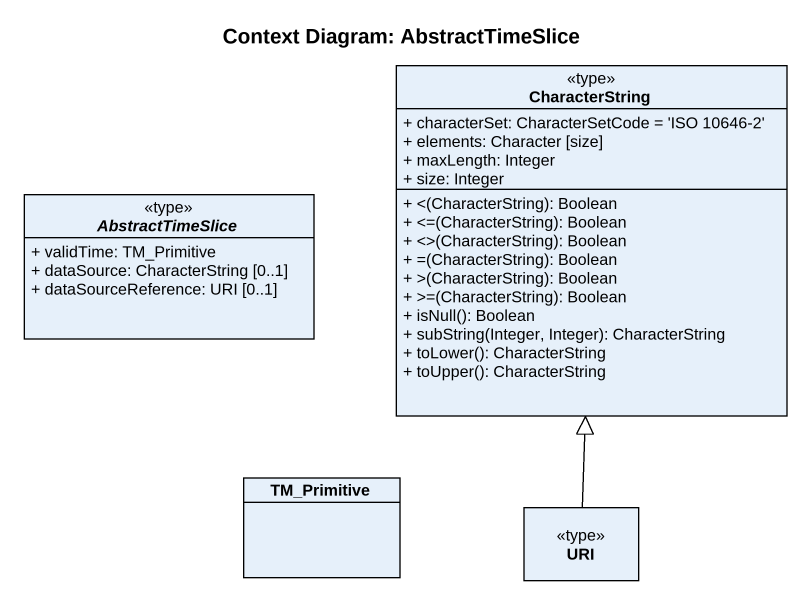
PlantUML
@startuml
title Context Diagram: AbstractTimeSlice
hide circle
hide empty members
skinparam classAttributeIconSize 0
class CharacterString <<type>> {
  + characterSet: CharacterSetCode = 'ISO 10646-2'
  + elements: Character [size]
  + maxLength: Integer
  + size: Integer
  + <(CharacterString): Boolean
  + <=(CharacterString): Boolean
  + <>(CharacterString): Boolean
  + =(CharacterString): Boolean
  + >(CharacterString): Boolean
  + >=(CharacterString): Boolean
  + isNull(): Boolean
  + subString(Integer, Integer): CharacterString
  + toLower(): CharacterString
  + toUpper(): CharacterString
}
abstract class AbstractTimeSlice <<type>> {
  + validTime: TM_Primitive
  + dataSource: CharacterString [0..1]
  + dataSourceReference: URI [0..1]
}
class TM_Primitive
class URI <<type>>
URI -up-|> CharacterString
@enduml
